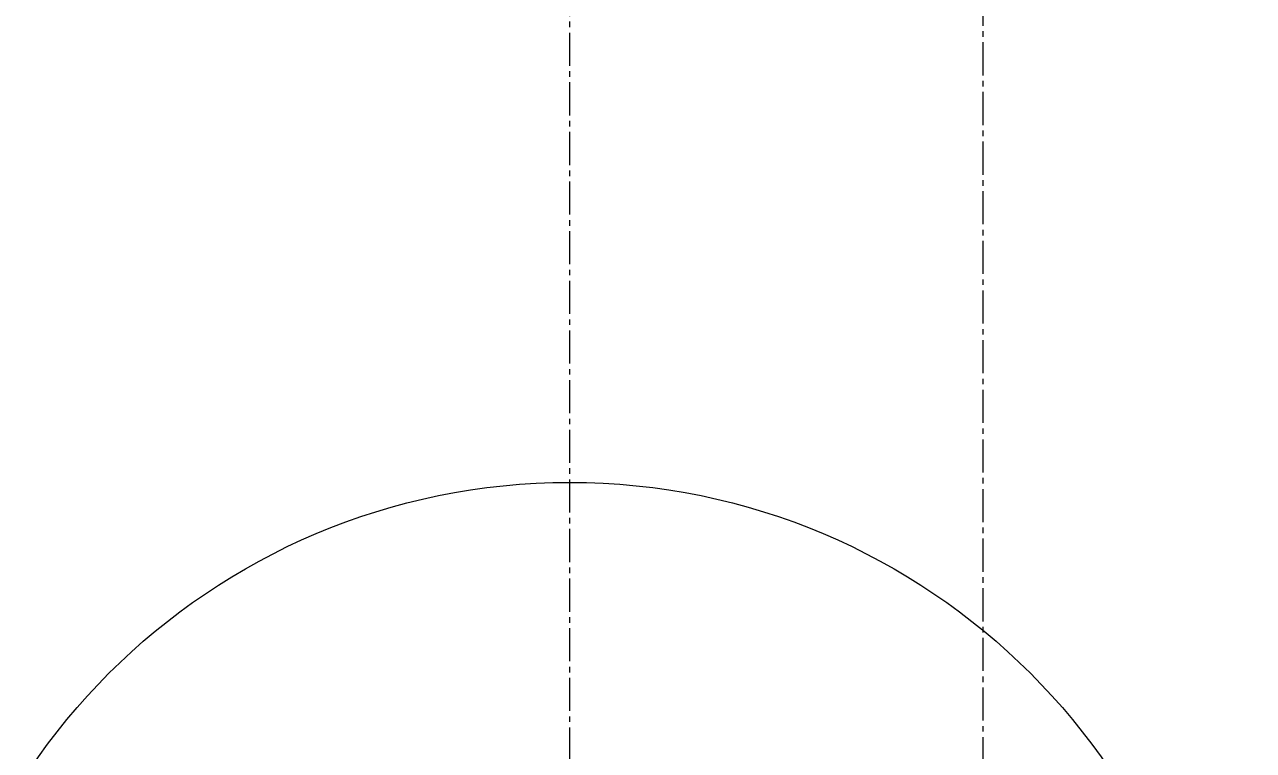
# Model space of a CAD drawing. Header units: millimetres. Extents: x -50460 to 50460, y -35640 to 35640.
# Drawn here: x 29173.3 to 29619.2, y 20684.6 to 20947.9 of the extents above; entities that cross this region are included whole.
import ezdxf

# ---------------------------------------------------------------- set-up
doc = ezdxf.new("R2010")
doc.units = ezdxf.units.MM
doc.linetypes.add('点画线', pattern=[18, 12, -2, 2, -2])
doc.layers.get('0').update_dxf_attribs({"lineweight": 35})
for name, color, linetype, lineweight in [('中心线层', 1, '点画线', 18), ('尺寸线层', 4, 'Continuous', 18), ('细实线层', 3, 'Continuous', 18)]:
    doc.layers.add(name, color=color, linetype=linetype, lineweight=lineweight)
doc.styles.get("Standard").update_dxf_attribs({"font": ''})
doc.styles.get('Standard').set_extended_font_data('宋体')
doc.dimstyles.new('AM_DEMATIC$0', dxfattribs={"dimscale": 120, "dimtxt": 3, "dimasz": 1.5, "dimexe": 1, "dimexo": 0, "dimgap": 1, "dimtad": 1, "dimdsep": 46, "dimtxsty": 'Standard', "dimblk": '_CAXARROW', "dimcen": 0, "dimdle": 3, "dimclrd": 256, "dimclre": 256, "dimclrt": 2, "dimadec": 0, "dimazin": 2, "dimtfac": 0.7071067811865475, "dimtdec": 3, "dimtmove": 0, "dimatfit": 3, "dimfxl": 1, "dimfrac": 2, "dimtolj": 1, "dimlwd": 18, "dimarcsym": 0})

# ---------------------------------------------------------------- blocks, each defined once
blk = doc.blocks.new('*X666')
at = {"layer": '中心线层', "linetype": '点画线', "lineweight": 18}
blk.add_line((0, 162.5038301414388), (0, 7149.999999999993), dxfattribs=at)
blk = doc.blocks.new('*X715')
at = {"layer": '尺寸线层', "linetype": 'Continuous', "lineweight": 18, "transparency": 16777216}
for points in [[(28896.06310700117, 19488.91433521855), (29076.06310700117, 19511.41433521855), (29076.06310700117, 19466.41433521855)], [(30146.06310700117, 19488.91433521855), (29966.06310700117, 19511.41433521855), (29966.06310700117, 19466.41433521855)]]:
    blk.add_hatch(color=256, dxfattribs=at).paths.add_polyline_path(points, flags=0)
at = {"layer": '尺寸线层', "transparency": 16777216}
for p, q in [((28896.06310700117, 21939.44460688287), (28896.06310700117, 19368.91433521855)), ((30146.06310700117, 21939.44460688287), (30146.06310700117, 19368.91433521855))]:
    blk.add_line(p, q, dxfattribs=at)
at = {"layer": '尺寸线层', "linetype": 'Continuous', "lineweight": 18, "transparency": 16777216}
blk.add_line((28896.06310700117, 19488.91433521855), (30146.06310700117, 19488.91433521855), dxfattribs=at)
at = {"layer": '尺寸线层', "color": 2, "transparency": 16777216, "insert": (29534.06310750116, 19788.91433521856), "char_height": 360.0000000000001, "width": 1880, "attachment_point": 5, "line_spacing_factor": 1.37}
blk.add_mtext('1250', dxfattribs=at)
blk = doc.blocks.new('_CAXARROW')
blk.add_hatch(color=0).paths.add_polyline_path([(0, 0), (-1, 0.125), (-1, -0.125)], flags=0)
blk = doc.blocks.new('*X716')
at = {"layer": '尺寸线层', "linetype": 'Continuous', "lineweight": 18, "transparency": 16777216}
for points in [[(29521.06310700117, 18578.15995013993), (29701.06310700117, 18600.65995013993), (29701.06310700117, 18555.65995013993)], [(30671.06310700121, 18578.15995013993), (30491.06310700121, 18600.65995013993), (30491.06310700121, 18555.65995013993)]]:
    blk.add_hatch(color=256, dxfattribs=at).paths.add_polyline_path(points, flags=0)
at = {"layer": '尺寸线层', "transparency": 16777216}
for p, q in [((30671.06310700121, 21162.18193107477), (30671.06310700121, 18458.15995013993)), ((29521.06310700117, 20461.44460688288), (29521.06310700117, 18458.15995013993))]:
    blk.add_line(p, q, dxfattribs=at)
at = {"layer": '尺寸线层', "linetype": 'Continuous', "lineweight": 18, "transparency": 16777216}
blk.add_line((29521.06310700117, 18578.15995013993), (30671.06310700121, 18578.15995013993), dxfattribs=at)
at = {"layer": '尺寸线层', "color": 2, "transparency": 16777216, "insert": (30109.06310750119, 18878.15995013994), "char_height": 360.0000000000001, "width": 1880, "attachment_point": 5, "line_spacing_factor": 1.37}
blk.add_mtext('1150', dxfattribs=at)
blk = doc.blocks.new('*X717')
at = {"layer": '尺寸线层', "linetype": 'Continuous', "lineweight": 18, "transparency": 16777216}
for points in [[(28371.06310700121, 18578.15995013993), (28551.06310700121, 18600.65995013993), (28551.06310700121, 18555.65995013993)], [(29521.06310700117, 18578.15995013993), (29341.06310700117, 18600.65995013993), (29341.06310700117, 18555.65995013993)]]:
    blk.add_hatch(color=256, dxfattribs=at).paths.add_polyline_path(points, flags=0)
at = {"layer": '尺寸线层', "transparency": 16777216}
for p, q in [((28371.06310700121, 21162.18193107477), (28371.06310700121, 18458.15995013993)), ((29521.06310700117, 20461.44460688288), (29521.06310700117, 18458.15995013993))]:
    blk.add_line(p, q, dxfattribs=at)
at = {"layer": '尺寸线层', "linetype": 'Continuous', "lineweight": 18, "transparency": 16777216}
blk.add_line((28371.06310700121, 18578.15995013993), (29521.06310700117, 18578.15995013993), dxfattribs=at)
at = {"layer": '尺寸线层', "color": 2, "transparency": 16777216, "insert": (28959.06310750118, 18878.15995013993), "char_height": 360.0000000000001, "width": 1880, "attachment_point": 5, "line_spacing_factor": 1.37}
blk.add_mtext('1150', dxfattribs=at)
blk = doc.blocks.new('*X1181')
at = {"layer": '细实线层', "color": 0}
blk.add_circle((0, 0), 236.4205401823519, dxfattribs=at)

msp = doc.modelspace()

# ---------------------------------------------------------------- linework, layer by layer
at = {"layer": '中心线层', "linetype": '点画线', "lineweight": 18}
msp.add_line((29521.06310700117, 20461.44460688288), (29521.06310700117, 27717.44460688288), dxfattribs=at)

# ---------------------------------------------------------------- block references
at = {"layer": '尺寸线层'}
for name, p in [('*X666', (29371.06310700117, 20464.44460688287)), ('*X1181', (29371.06310700123, 20545.43573237992))]:
    msp.add_blockref(name, p, dxfattribs=at)

# ---------------------------------------------------------------- dimensions: what is measured, and where the dimension line sits
for base, p1, p2, picture, middle in [((30146.06310700117, 19488.91433521855), (28896.06310700117, 21939.44460688287), (30146.06310700117, 21939.44460688287), '*X715', (29521.06310700117, 19488.91433521855)), ((29521.06310700117, 18578.15995013993), (28371.06310700121, 21162.18193107477), (29521.06310700117, 20461.44460688288), '*X717', (28946.06310700119, 18578.15995013993)), ((30671.06310700121, 18578.15995013993), (29521.06310700117, 20461.44460688288), (30671.06310700121, 21162.18193107477), '*X716', (30096.06310700119, 18578.15995013993))]:
    dim = msp.add_linear_dim(base=base, p1=p1, p2=p2, dimstyle='AM_DEMATIC$0', override={"dimsah": 1, "dimtfill": 1, "dimtzin": 8}, dxfattribs=at)
    dim.commit()
    dim.dimension.update_dxf_attribs({"geometry": picture, "text_midpoint": middle})

doc.saveas('drawing.dxf')
